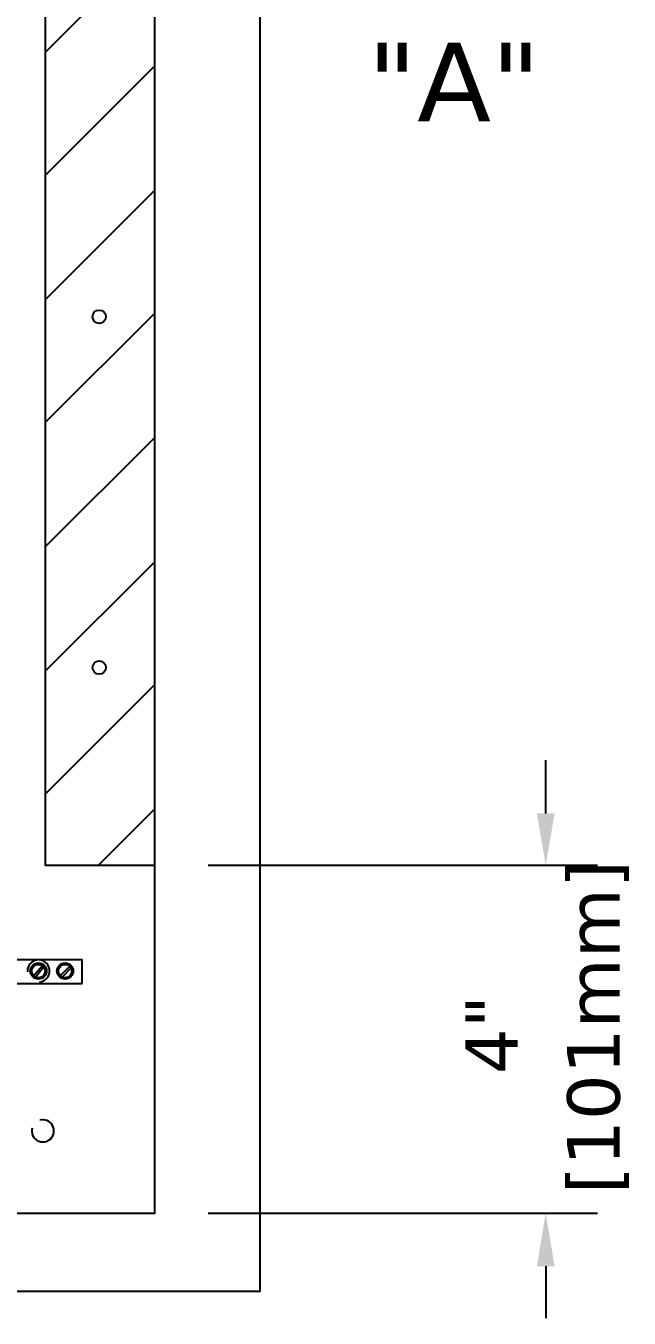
# Model space of a CAD drawing. Extents: x 4719 to 8938, y 1800 to 4482.
# Drawn here: x 7368.2 to 7540.7, y 3072.2 to 3441.8 of the extents above; entities that cross this region are included whole.
import ezdxf

# ---------------------------------------------------------------- set-up
doc = ezdxf.new("R2010")
doc.units = 0
doc.header["$LTSCALE"] = 10
doc.header["$MEASUREMENT"] = 0
doc.layers.add('G02-1-PRDXXXX-E-MRIO-01-P01-01$0$ANNOTATION', color=7, linetype='Continuous')
doc.styles.add('G02-1-PRDXXXX-E-MRIO-01-P01-01$0$PDF Verdana', font='verdana.ttf')

# ---------------------------------------------------------------- blocks, each defined once
blk = doc.blocks.new('G02-1-PRDXXXX-E-MRIO-01-P01-01$0$DV-54809-ZX-350-001')
at = {"layer": 'G02-1-PRDXXXX-E-MRIO-01-P01-01$0$ANNOTATION', "lineweight": 25}
for points in [[(1829.76, 2462.3), (2716.27, 2462.3), (2716.27, 1279.86), (1829.76, 1279.86)], [(1858.55, 1302.3), (2686.21, 1302.3), (2686.21, 2440.29), (1858.55, 2440.29)], [(2686.21, 2408.96), (2654.89, 2408.96), (2654.89, 1401.79), (2686.21, 1401.79)], [(2654.89, 2408.96), (2654.89, 1401.79), (2686.21, 1401.79), (2686.21, 2408.96)], [(2665.47, 1367.92), (2665.47, 1374.69), (2360.23, 1374.69), (2360.23, 1367.92)]]:
    blk.add_lwpolyline(points, close=True, dxfattribs=at)
for points in [[(2686.21, 1665.54), (2654.89, 1634.21)], [(2686.21, 1630.4), (2654.89, 1599.07)], [(2686.21, 1594.84), (2654.89, 1563.51)], [(2686.21, 1559.7), (2654.89, 1528.37)], [(2686.21, 1524.14), (2654.89, 1492.81)], [(2686.21, 1488.57), (2654.89, 1457.25)], [(2686.21, 1453.44), (2654.89, 1422.11)], [(2797.98, 1416.6), (2797.98, 1431.84)], [(2686.21, 1417.87), (2670.13, 1401.79)], [(2701.45, 1401.79), (2812.8, 1401.79)], [(2651.5, 1370.03), (2654.04, 1373)], [(2651.92, 1369.61), (2654.46, 1372.57)], [(2659.12, 1370.03), (2662.08, 1373)], [(2659.54, 1369.61), (2662.51, 1372.57)], [(2701.45, 1302.3), (2812.8, 1302.3)], [(2797.98, 1287.06), (2797.98, 1272.24)]]:
    blk.add_lwpolyline(points, dxfattribs=at)
for centre, radius in [((2670.34, 1558.64), 1.91), ((2670.34, 1458.31), 1.91), ((2652.98, 1371.52), 2.33), ((2652.98, 1371.52), 2.33), ((2652.98, 1371.51), 1.91), ((2660.6, 1371.52), 2.33), ((2660.6, 1371.51), 1.91)]:
    blk.add_circle(centre, radius, dxfattribs=at)
for centre, start, end in [((2652.98, 1371.52), 274.9768, 184.9985), ((2654.24, 1325.79), 164.893, 105.0457)]:
    blk.add_arc(centre, 3.17, start, end, dxfattribs=at)
at = {"layer": 'G02-1-PRDXXXX-E-MRIO-01-P01-01$0$ANNOTATION', "transparency": 33554559}
for points in [[(2795.44, 1416.6), (2800.52, 1416.6), (2797.98, 1401.79)], [(2795.44, 1287.06), (2800.52, 1287.06), (2797.98, 1302.3)]]:
    blk.add_solid(points, dxfattribs=at)
at = {"layer": 'G02-1-PRDXXXX-E-MRIO-01-P01-01$0$ANNOTATION', "insert": (2747.01, 1625.79), "char_height": 22.524, "attachment_point": 4, "style": 'G02-1-PRDXXXX-E-MRIO-01-P01-01$0$PDF Verdana'}
blk.add_mtext('"A"', dxfattribs=at)
at = {"layer": 'G02-1-PRDXXXX-E-MRIO-01-P01-01$0$ANNOTATION', "char_height": 15.016, "attachment_point": 4, "rotation": 90, "style": 'G02-1-PRDXXXX-E-MRIO-01-P01-01$0$PDF Verdana'}
for s, insert in [('[101mm]', (2812.96, 1307.73)), ('4"', (2782.48, 1342.01))]:
    blk.add_mtext(s, dxfattribs=dict(at, insert=insert))

msp = doc.modelspace()

# ---------------------------------------------------------------- block references
msp.add_blockref('G02-1-PRDXXXX-E-MRIO-01-P01-01$0$DV-54809-ZX-350-001', (4718.87, 1800))

doc.saveas('drawing.dxf')
